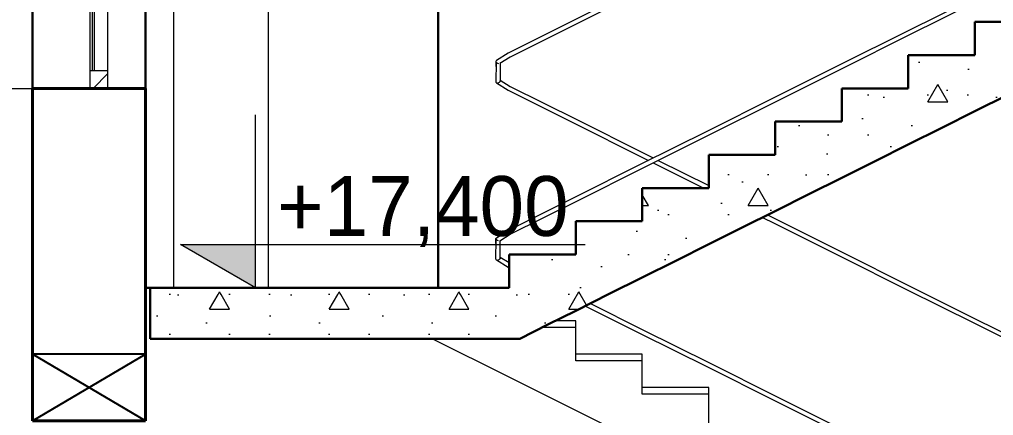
# Model space of a CAD drawing. Extents: x -464571 to -430223, y -12741 to 36790.
# Drawn here: x -460138 to -455744, y 16823 to 18611 of the extents above; entities that cross this region are included whole.
import ezdxf

# ---------------------------------------------------------------- set-up
doc = ezdxf.new("R2010")
doc.units = 0
doc.header["$MEASUREMENT"] = 0
for name, color, linetype, lineweight, true_color in [('0_Ном_пера__98', 7, 'Continuous', 13, 0x001f3e), ('Лестницы внутренние_Ном_пера__241', 7, 'Continuous', 13, 0x515151), ('Окна ArchiCAD_Ном_пера__91', 171, 'Continuous', 13, 0xaaaaff)]:
    doc.layers.add(name, color=color, linetype=linetype, lineweight=lineweight, true_color=true_color)
for name, color, linetype in [('Двери ArchiCAD', 7, 'Continuous'), ('Интерьер- Перегородка', 7, 'Continuous'), ('Колонны', 7, 'Continuous'), ('Лестницы внутренние', 7, 'Continuous'), ('Окна ArchiCAD', 7, 'Continuous')]:
    doc.layers.add(name, color=color, linetype=linetype)
for name, color, linetype, lineweight in [('Двери ArchiCAD_Ном_пера__41', 7, 'Continuous', 30), ('Интерьер- Перегородка_Ном_пера__47', 7, 'Continuous', 25), ('Интерьер- Перегородка_Ном_пера__61', 7, 'Continuous', 40), ('Колонны_Ном_пера__21', 7, 'Continuous', 20), ('Лестницы внутренние_Ном_пера__1', 7, 'Continuous', 13), ('Лестницы внутренние_Ном_пера__41', 7, 'Continuous', 30), ('Лестницы внутренние_Ном_пера__7', 7, 'Continuous', 5), ('Окна ArchiCAD_Ном_пера__1', 7, 'Continuous', 13), ('Окна ArchiCAD_Ном_пера__11', 171, 'Continuous', 18), ('Окна ArchiCAD_Ном_пера__41', 7, 'Continuous', 30)]:
    doc.layers.add(name, color=color, linetype=linetype, lineweight=lineweight)
doc.styles.add('СГЕНЕРИР_СТИЛЬ_2', font='GOTHIC.TTF')
pattern_1 = [(0, (-133390.9, 0), (0, 935.3074), [90, -450]), (0, (-133120.9, 467.7), (0, 935.3074), [90, -450]), (60, (-133390.9, 0), (-810, 467.6537), [90, -450]), (60, (-132850.9, 0), (-810, 467.6537), [90, -450]), (120, (-133300.9, 0), (810, 467.6537), [90, -450]), (120, (-132760.9, 0), (810, 467.6537), [90, -450]), (0, (-133390.85, 90), (0, 180), [0, -180, 0, -270]), (45, (-133300.85, 90), (-127.27922, 127.27922), [0, -135, 0, -225])]

# ---------------------------------------------------------------- blocks, each defined once
blk = doc.blocks.new('Элемент разреза_305', base_point=(-133390.9, 0))
at = {"layer": 'Окна ArchiCAD_Ном_пера__91', "linetype": 'Continuous'}
h = blk.add_hatch(dxfattribs=at)
h.set_pattern_fill('Алюминий', color=256, style=0, pattern_type=2)
h.set_pattern_definition([(45, (-133390.85, 0), (-265.16504, 265.16504), []), (45, (-133443.9, 53.03), (-265.16504, 265.16504), []), (45, (-133496.92, 106.07), (-265.16504, 265.16504), [])])
h.paths.add_polyline_path([(-459818.9, 18380), (-459818.9, 18300), (-459738.9, 18300), (-459738.9, 18380)], flags=0)
at = {"layer": 'Окна ArchiCAD_Ном_пера__1', "linetype": 'Continuous'}
for p, q in [((-459818.9, 18380), (-459818.9, 19720)), ((-459808.9, 18380), (-459808.9, 19720)), ((-459798.9, 18380), (-459798.9, 19720)), ((-459738.9, 18380), (-459738.9, 19720)), ((-459808.9, 18380), (-459798.9, 18380))]:
    blk.add_line(p, q, dxfattribs=at)
at = {"layer": 'Окна ArchiCAD_Ном_пера__11', "linetype": 'Continuous'}
for p, q in [((-459818.9, 18300), (-459818.9, 18380)), ((-459818.9, 18380), (-459738.9, 18380)), ((-459738.9, 18300), (-459738.9, 18380)), ((-459818.9, 18300), (-459738.9, 18300))]:
    blk.add_line(p, q, dxfattribs=at)
at = {"layer": 'Окна ArchiCAD_Ном_пера__41', "linetype": 'Continuous'}
for p, q in [((-460078.9, 18900), (-460078.9, 18300)), ((-459568.9, 18900), (-459568.9, 18300))]:
    blk.add_line(p, q, dxfattribs=at)
blk = doc.blocks.new('Элемент разреза_92', base_point=(-133390.9, 0))
at = {"layer": 'Колонны_Ном_пера__21', "linetype": 'Continuous'}
for p, q in [((-459441.7, 17400), (-459441.7, 19759)), ((-459014.4, 17400), (-459014.4, 19759))]:
    blk.add_line(p, q, dxfattribs=at)
blk = doc.blocks.new('Элемент разреза_103', base_point=(-133390.9, 0))
at = {"layer": 'Лестницы внутренние_Ном_пера__241', "linetype": 'Continuous'}
h = blk.add_hatch(dxfattribs=at)
h.set_pattern_fill('Бетон', color=256, style=0, pattern_type=2)
h.set_pattern_definition(pattern_1)
h.paths.add_polyline_path([(-457978.9, 17220), (-457978.9, 17170), (-457953.8, 17170), (-457930, 17170), (-457905.2, 17170), (-457881.7, 17170), (-457754.6, 17233.5), (-457628.9, 17296.4), (-457478.1, 17371.8), (-457328.9, 17446.4), (-457178.1, 17521.8), (-457028.9, 17596.4), (-456878.1, 17671.8), (-456728.9, 17746.4), (-456578.1, 17821.8), (-456428.9, 17896.4), (-456278.1, 17971.8), (-456128.9, 18046.4), (-455978.1, 18121.8), (-455828.9, 18196.4), (-455679.7, 18271), (-455528.9, 18346.4), (-455379.7, 18421), (-455228.9, 18496.4), (-455125.9, 18547.9), (-455021.7, 18600), (-455228.9, 18600), (-455228.9, 18720), (-455528.9, 18720), (-455528.9, 18570), (-455828.9, 18570), (-455828.9, 18420), (-456128.9, 18420), (-456128.9, 18270), (-456428.9, 18270), (-456428.9, 18120), (-456728.9, 18120), (-456728.9, 17970), (-457028.9, 17970), (-457028.9, 17820), (-457328.9, 17820), (-457328.9, 17670), (-457628.9, 17670), (-457628.9, 17520), (-457928.9, 17520), (-457928.9, 17370), (-457978.9, 17370)], flags=0)
h = blk.add_hatch(dxfattribs=at)
h.set_pattern_fill('Бетон', color=256, style=0, pattern_type=2)
h.set_pattern_definition(pattern_1)
h.paths.add_polyline_path([(-455528.9, 18570), (-455528.9, 18600), (-455828.9, 18600), (-455828.9, 18570)], flags=0)
h = blk.add_hatch(dxfattribs=at)
h.set_pattern_fill('Бетон', color=256, style=0, pattern_type=2)
h.set_pattern_definition(pattern_1)
h.paths.add_polyline_path([(-455828.9, 18420), (-455828.9, 18450), (-456128.9, 18450), (-456128.9, 18420)], flags=0)
h = blk.add_hatch(dxfattribs=at)
h.set_pattern_fill('Бетон', color=256, style=0, pattern_type=2)
h.set_pattern_definition(pattern_1)
h.paths.add_polyline_path([(-456128.9, 18270), (-456128.9, 18300), (-456428.9, 18300), (-456428.9, 18270)], flags=0)
h = blk.add_hatch(dxfattribs=at)
h.set_pattern_fill('Бетон', color=256, style=0, pattern_type=2)
h.set_pattern_definition(pattern_1)
h.paths.add_polyline_path([(-456428.9, 18120), (-456428.9, 18150), (-456728.9, 18150), (-456728.9, 18120)], flags=0)
h = blk.add_hatch(dxfattribs=at)
h.set_pattern_fill('Бетон', color=256, style=0, pattern_type=2)
h.set_pattern_definition(pattern_1)
h.paths.add_polyline_path([(-456728.9, 17970), (-456728.9, 18000), (-457028.9, 18000), (-457028.9, 17970)], flags=0)
h = blk.add_hatch(dxfattribs=at)
h.set_pattern_fill('Бетон', color=256, style=0, pattern_type=2)
h.set_pattern_definition(pattern_1)
h.paths.add_polyline_path([(-457028.9, 17820), (-457028.9, 17850), (-457328.9, 17850), (-457328.9, 17820)], flags=0)
h = blk.add_hatch(dxfattribs=at)
h.set_pattern_fill('Бетон', color=256, style=0, pattern_type=2)
h.set_pattern_definition(pattern_1)
h.paths.add_polyline_path([(-457328.9, 17670), (-457328.9, 17700), (-457628.9, 17700), (-457628.9, 17670)], flags=0)
h = blk.add_hatch(dxfattribs=at)
h.set_pattern_fill('Бетон', color=256, style=0, pattern_type=2)
h.set_pattern_definition(pattern_1)
h.paths.add_polyline_path([(-457628.9, 17520), (-457628.9, 17550), (-457928.9, 17550), (-457928.9, 17520)], flags=0)
h = blk.add_hatch(dxfattribs=at)
h.set_pattern_fill('Бетон', color=256, style=0, pattern_type=2)
h.set_pattern_definition(pattern_1)
h.paths.add_polyline_path([(-457928.9, 17370), (-457928.9, 17400), (-459548.9, 17400), (-459548.9, 17370)], flags=0)
h = blk.add_hatch(dxfattribs=at)
h.set_pattern_fill('Бетон', color=256, style=0, pattern_type=2)
h.set_pattern_definition(pattern_1)
h.paths.add_polyline_path([(-457978.9, 17170), (-457978.9, 17370), (-459548.9, 17370), (-459548.9, 17170)], flags=0)
at = {"layer": 'Лестницы внутренние_Ном_пера__1', "linetype": 'Continuous'}
for p, q in [((-457628.9, 17220), (-457781.7, 17220)), ((-457628.9, 17070), (-457628.9, 17220)), ((-457928.9, 16996.4), (-458276.1, 17170)), ((-457328.9, 17070), (-457628.9, 17070)), ((-457328.9, 16920), (-457328.9, 17070)), ((-457628.9, 16846.4), (-457928.9, 16996.4)), ((-457028.9, 16920), (-457328.9, 16920)), ((-457028.9, 16770), (-457028.9, 16920)), ((-457328.9, 16696.4), (-457628.9, 16846.4))]:
    blk.add_line(p, q, dxfattribs=at)
at = {"layer": 'Лестницы внутренние_Ном_пера__241', "linetype": 'Continuous'}
for p, q in [((-457333.4, 18758.9), (-457633.4, 18608.9)), ((-457324.4, 18741.1), (-457624.4, 18591.1)), ((-456133.4, 18558.9), (-455833.4, 18708.9)), ((-456124.4, 18541.1), (-455824.4, 18691.1)), ((-457633.4, 18608.9), (-457933.8, 18458.7)), ((-457624.4, 18591.1), (-457924, 18441.3)), ((-456433.4, 18408.9), (-456133.4, 18558.9)), ((-456424.4, 18391.1), (-456124.4, 18541.1)), ((-457933.8, 18458.7), (-457986.6, 18425.7)), ((-457988.5, 18424), (-457988.9, 18421.6)), ((-457988.9, 18421.6), (-457987.7, 18418.8)), ((-457988.9, 18421.6), (-457988.3, 18375)), ((-457987.7, 18418.8), (-457988.9, 18328.4)), ((-457986.6, 18425.7), (-457988.5, 18424)), ((-457987.7, 18418.8), (-457985.3, 18415.9)), ((-457987.7, 18418.8), (-457987.7, 18417.4)), ((-457985.3, 18415.9), (-457981.8, 18413.5)), ((-457981.8, 18413.5), (-457978, 18411.8)), ((-457924, 18441.3), (-457971.2, 18411.8)), ((-457969, 18413.2), (-457970.1, 18331.2)), ((-456733.4, 18258.9), (-456433.4, 18408.9)), ((-457969.5, 18375), (-457969, 18334.1)), ((-456724.4, 18241.1), (-456424.4, 18391.1)), ((-457988.9, 18328.4), (-457988.5, 18326)), ((-457988.5, 18326), (-457986.6, 18324.3)), ((-457986.6, 18324.3), (-457933.8, 18291.3)), ((-457979.9, 18324.3), (-457976, 18326)), ((-457976, 18326), (-457972.5, 18328.4)), ((-457972.5, 18328.4), (-457970.1, 18331.2)), ((-457970.1, 18331.2), (-457969, 18334.1)), ((-457970.1, 18332.7), (-457970.1, 18331.2)), ((-457969, 18336.8), (-457924, 18308.7)), ((-457933.8, 18291.3), (-457633.4, 18141.1)), ((-457924, 18308.7), (-457624.4, 18158.9)), ((-457033.4, 18108.9), (-456733.4, 18258.9)), ((-457024.4, 18091.1), (-456724.4, 18241.1)), ((-457624.4, 18158.9), (-457324.4, 18008.9)), ((-457633.4, 18141.1), (-457333.4, 17991.1)), ((-457333.4, 17958.9), (-457033.4, 18108.9)), ((-457324.4, 17941.1), (-457024.4, 18091.1)), ((-457333.4, 17991.1), (-457301.3, 17975)), ((-457324.4, 18008.9), (-457278.9, 17986.2)), ((-457256.5, 17975), (-457028.9, 17861.2)), ((-457633.4, 17808.9), (-457333.4, 17958.9)), ((-457624.4, 17791.1), (-457324.4, 17941.1)), ((-457278.9, 17963.8), (-457051.3, 17850)), ((-457933.8, 17658.7), (-457633.4, 17808.9)), ((-457924, 17641.3), (-457624.4, 17791.1)), ((-456786.5, 17717.6), (-456733.4, 17691.1)), ((-456764.1, 17728.8), (-456724.4, 17708.9)), ((-456724.4, 17708.9), (-456424.4, 17558.9)), ((-456733.4, 17691.1), (-456433.4, 17541.1)), ((-457988.9, 17621.6), (-457988.5, 17624)), ((-457987.7, 17618.8), (-457988.9, 17621.6)), ((-457988.3, 17575), (-457988.9, 17621.6)), ((-457988.9, 17528.4), (-457987.7, 17618.8)), ((-457988.5, 17624), (-457986.6, 17625.7)), ((-457985.3, 17615.9), (-457987.7, 17618.8)), ((-457986.6, 17625.7), (-457933.8, 17658.7)), ((-457971.2, 17611.8), (-457924, 17641.3)), ((-457981.8, 17613.5), (-457985.3, 17615.9)), ((-457978, 17611.8), (-457981.8, 17613.5)), ((-457970.1, 17531.2), (-457969, 17613.2)), ((-457969, 17534.1), (-457969.5, 17575)), ((-457970.1, 17531.2), (-457972.5, 17528.4)), ((-457969, 17534.1), (-457970.1, 17531.2)), ((-457928.9, 17511.8), (-457969, 17536.8)), ((-456433.4, 17541.1), (-456133.4, 17391.1)), ((-456424.4, 17558.9), (-456124.4, 17408.9)), ((-457988.5, 17526), (-457988.9, 17528.4)), ((-457986.6, 17524.3), (-457988.5, 17526)), ((-457933.8, 17491.3), (-457986.6, 17524.3)), ((-457976, 17526), (-457979.9, 17524.3)), ((-457972.5, 17528.4), (-457976, 17526)), ((-457928.9, 17488.8), (-457933.8, 17491.3)), ((-456124.4, 17408.9), (-455824.4, 17258.9)), ((-456133.4, 17391.1), (-455833.4, 17241.1)), ((-457333.4, 17191.1), (-457586.5, 17317.6)), ((-457324.4, 17208.9), (-457564.1, 17328.8)), ((-455833.4, 17241.1), (-455533.4, 17091.1)), ((-455824.4, 17258.9), (-455524.4, 17108.9)), ((-457033.4, 17041.1), (-457333.4, 17191.1)), ((-457024.4, 17058.9), (-457324.4, 17208.9)), ((-456724.4, 16908.9), (-457024.4, 17058.9)), ((-456733.4, 16891.1), (-457033.4, 17041.1)), ((-456433.4, 16741.1), (-456733.4, 16891.1)), ((-456424.4, 16758.9), (-456724.4, 16908.9))]:
    blk.add_line(p, q, dxfattribs=at)
at = {"layer": 'Лестницы внутренние_Ном_пера__41', "linetype": 'Continuous'}
for p, q in [((-455828.9, 18600), (-455528.9, 18600)), ((-455828.9, 18570), (-455828.9, 18600)), ((-455828.9, 18450), (-455828.9, 18570)), ((-456128.9, 18450), (-455828.9, 18450)), ((-456128.9, 18420), (-456128.9, 18450)), ((-456128.9, 18300), (-456128.9, 18420)), ((-456428.9, 18300), (-456128.9, 18300)), ((-456428.9, 18270), (-456428.9, 18300)), ((-456428.9, 18150), (-456428.9, 18270)), ((-455828.9, 18196.4), (-455679.7, 18271)), ((-455978.1, 18121.8), (-455828.9, 18196.4)), ((-456728.9, 18150), (-456428.9, 18150)), ((-456728.9, 18120), (-456728.9, 18150)), ((-456728.9, 18000), (-456728.9, 18120)), ((-456128.9, 18046.4), (-455978.1, 18121.8)), ((-456278.1, 17971.8), (-456128.9, 18046.4)), ((-457028.9, 18000), (-456728.9, 18000)), ((-457028.9, 17970), (-457028.9, 18000)), ((-457028.9, 17850), (-457028.9, 17970)), ((-456428.9, 17896.4), (-456278.1, 17971.8)), ((-456578.1, 17821.8), (-456428.9, 17896.4)), ((-457328.9, 17850), (-457028.9, 17850)), ((-457328.9, 17820), (-457328.9, 17850)), ((-457328.9, 17700), (-457328.9, 17820)), ((-456728.9, 17746.4), (-456578.1, 17821.8)), ((-456878.1, 17671.8), (-456728.9, 17746.4)), ((-457628.9, 17700), (-457328.9, 17700)), ((-457628.9, 17670), (-457628.9, 17700)), ((-457628.9, 17550), (-457628.9, 17670)), ((-457028.9, 17596.4), (-456878.1, 17671.8)), ((-457178.1, 17521.8), (-457028.9, 17596.4)), ((-457928.9, 17550), (-457628.9, 17550)), ((-457928.9, 17520), (-457928.9, 17550)), ((-457928.9, 17400), (-457928.9, 17520)), ((-457328.9, 17446.4), (-457178.1, 17521.8)), ((-457478.1, 17371.8), (-457328.9, 17446.4)), ((-459548.9, 17400), (-457928.9, 17400)), ((-459548.9, 17370), (-459548.9, 17400)), ((-459548.9, 17170), (-459548.9, 17370)), ((-457628.9, 17296.4), (-457478.1, 17371.8)), ((-457754.6, 17233.5), (-457628.9, 17296.4)), ((-457881.7, 17170), (-457754.6, 17233.5)), ((-459548.9, 17170), (-457978.9, 17170)), ((-457978.9, 17170), (-457953.8, 17170)), ((-457953.8, 17170), (-457930, 17170)), ((-457930, 17170), (-457905.2, 17170)), ((-457905.2, 17170), (-457881.7, 17170))]:
    blk.add_line(p, q, dxfattribs=at)
at = {"layer": 'Лестницы внутренние_Ном_пера__7', "linetype": 'Continuous'}
for p, q in [((-457628.9, 17250), (-457721.7, 17250)), ((-457628.9, 17220), (-457628.9, 17250)), ((-457328.9, 17100), (-457628.9, 17100)), ((-457328.9, 17070), (-457328.9, 17100)), ((-457028.9, 16950), (-457328.9, 16950)), ((-457028.9, 16920), (-457028.9, 16950))]:
    blk.add_line(p, q, dxfattribs=at)
blk = doc.blocks.new('Элемент разреза_115', base_point=(-133390.9, 0))
at = {"layer": 'Двери ArchiCAD_Ном_пера__41', "linetype": 'Continuous'}
for p, q in [((-458248.9, 18900), (-458248.9, 17400)), ((-459548.9, 17400), (-459568.9, 17400))]:
    blk.add_line(p, q, dxfattribs=at)
blk = doc.blocks.new('Элемент разреза_243', base_point=(-133390.854027, 0))
at = {"layer": 'Интерьер- Перегородка_Ном_пера__61', "linetype": 'Continuous'}
for p, q in [((-460078.906531, 18300), (-459568.906531, 18300)), ((-460078.906531, 16800), (-460078.906531, 18300)), ((-459568.906531, 16800), (-459568.906531, 18300)), ((-460078.906531, 16800), (-459568.906531, 16800))]:
    blk.add_line(p, q, dxfattribs=at)
blk = doc.blocks.new('Линейный размер_4', base_point=(-459073.8, 23400))
at = {"layer": '0_Ном_пера__98', "linetype": 'Continuous'}
blk.add_hatch(color=256, dxfattribs=at).paths.add_polyline_path([(-459073.8, 17400), (-459411.1, 17595), (-459073.8, 17595)], flags=0)
for p, q in [((-459073.8, 17400), (-459073.8, 18180)), ((-459073.8, 17400), (-459411.1, 17595)), ((-459411.1, 17595), (-459073.8, 17595)), ((-459073.8, 17595), (-457586.2, 17595)), ((-459073.8, 17400), (-459324.1, 17400)), ((-459073.8, 17400), (-458927.5, 17400))]:
    blk.add_line(p, q, dxfattribs=at)
at = {"layer": '0_Ном_пера__98', "insert": (-458976.3, 17904), "char_height": 270, "attachment_point": 1, "style": 'СГЕНЕРИР_СТИЛЬ_2'}
blk.add_mtext('{+17,400}', dxfattribs=at)
blk = doc.blocks.new('Линейный размер_5', base_point=(-463673.3, -20))
at = {"layer": '0_Ном_пера__98', "linetype": 'Continuous'}
blk.add_line((-463673.3, 18300), (-460078.9, 18300), dxfattribs=at)

msp = doc.modelspace()

# ---------------------------------------------------------------- linework, layer by layer
at = {"layer": 'Интерьер- Перегородка_Ном_пера__47', "linetype": 'Continuous'}
for p, q in [((-460078.9, 16800), (-459568.9, 17100)), ((-459568.9, 16800), (-460078.9, 17100)), ((-459568.9, 17100), (-460078.9, 17100))]:
    msp.add_line(p, q, dxfattribs=at)

# ---------------------------------------------------------------- block references
at = {"linetype": 'Continuous'}
for name, p in [('Линейный размер_5', (-463673.3, -20)), ('Линейный размер_4', (-459073.8, 23400))]:
    msp.add_blockref(name, p, dxfattribs=at)
at = {"layer": 'Двери ArchiCAD'}
msp.add_blockref('Элемент разреза_115', (-133390.9, 0), dxfattribs=at)
at = {"layer": 'Интерьер- Перегородка'}
msp.add_blockref('Элемент разреза_243', (-133390.9, 0), dxfattribs=at)
at = {"layer": 'Колонны'}
msp.add_blockref('Элемент разреза_92', (-133390.9, 0), dxfattribs=at)
at = {"layer": 'Лестницы внутренние'}
msp.add_blockref('Элемент разреза_103', (-133390.9, 0), dxfattribs=at)
at = {"layer": 'Окна ArchiCAD'}
msp.add_blockref('Элемент разреза_305', (-133390.9, 0), dxfattribs=at)

doc.saveas('drawing.dxf')
